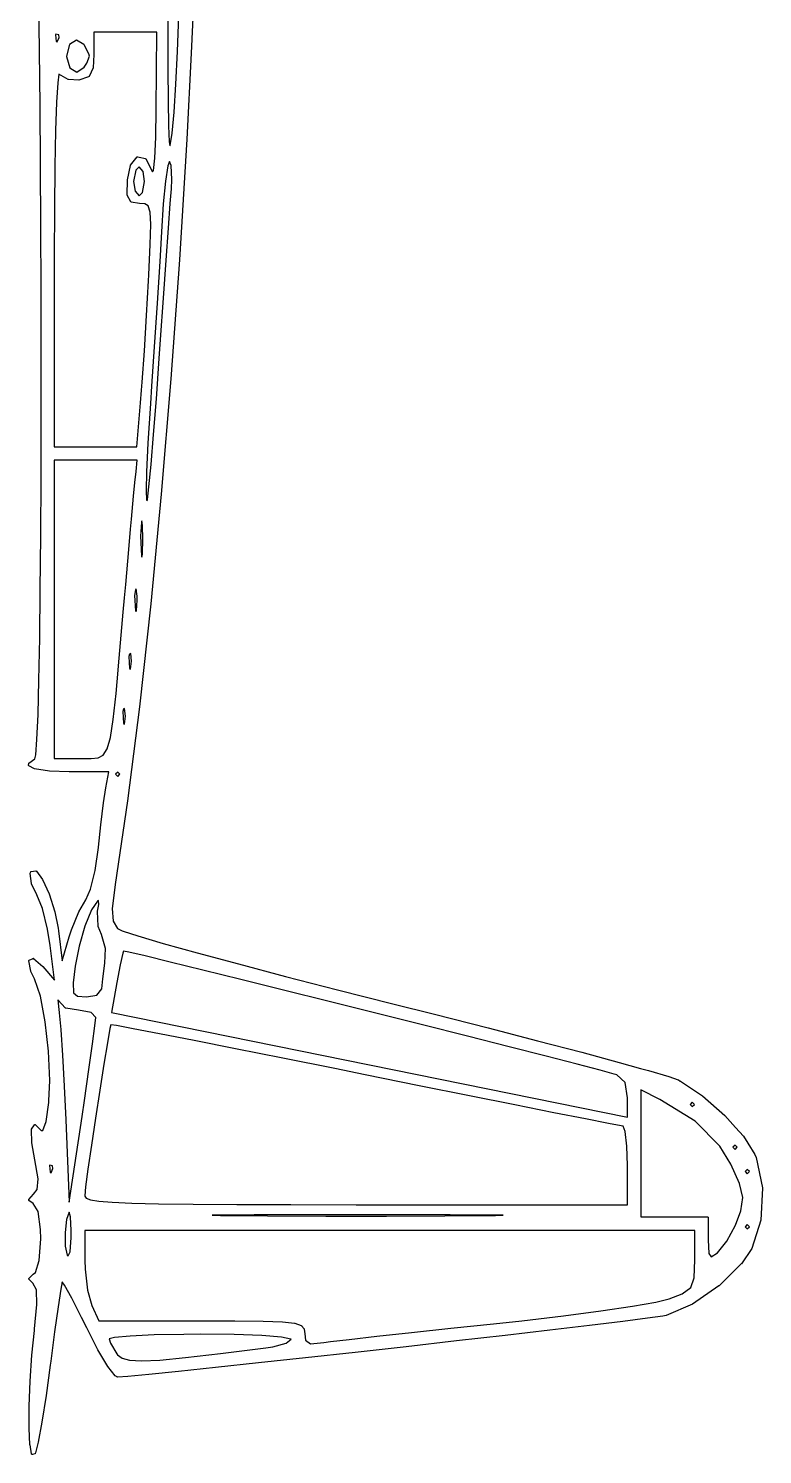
# Model space of a CAD drawing. Extents: x 0.3 to 75.7, y -92.2 to -1.9.
# Drawn here: x 0.29 to 6.39, y -88.06 to -76.21 of the extents above; entities that cross this region are included whole.
import ezdxf

# ---------------------------------------------------------------- set-up
doc = ezdxf.new("R2010")
doc.units = 0
doc.header["$MEASUREMENT"] = 0
doc.layers.add('BLACK', color=7, linetype='CONTINUOUS')

msp = doc.modelspace()

# ---------------------------------------------------------------- linework, layer by layer
at = {"layer": 'Black'}
for p, q in [((1.45244, -75.9056), (1.44952, -76.2395)), ((1.52831, -76.4001), (1.54732, -75.9137)), ((0.381473, -76.3952), (0.375216, -75.9814)), ((1.66126, -76.0022), (1.64168, -76.4132)), ((0.517639, -76.2577), (0.514836, -76.2611)), ((0.514836, -76.2611), (0.520437, -76.3167)), ((0.541445, -76.2632), (0.517639, -76.2577)), ((0.528604, -76.3209), (0.544454, -76.2853)), ((0.544454, -76.2853), (0.541445, -76.2632)), ((0.689711, -76.3061), (0.632114, -76.3427)), ((0.751672, -76.3429), (0.689711, -76.3061)), ((1.0957, -76.2402), (0.834, -76.2401)), ((0.834, -76.2401), (0.834, -76.4257)), ((1.35736, -76.2402), (1.0957, -76.2402)), ((1.35234, -76.8829), (1.35736, -76.2402)), ((1.44952, -76.2395), (1.44867, -76.5459)), ((0.386674, -76.8517), (0.381472, -76.3952)), ((0.381472, -76.3952), (0.381473, -76.3952)), ((0.520437, -76.3167), (0.528604, -76.3209)), ((0.632114, -76.3427), (0.605408, -76.439)), ((0.753379, -76.3455), (0.751672, -76.3429)), ((0.792181, -76.4202), (0.753379, -76.3455)), ((0.796796, -76.4381), (0.792181, -76.4202)), ((0.833993, -76.4259), (0.828041, -76.5353)), ((0.834, -76.4257), (0.833976, -76.4258)), ((0.833976, -76.4258), (0.833993, -76.4259)), ((1.51534, -76.6721), (1.52831, -76.4001)), ((1.64168, -76.4133), (1.60532, -77.1283)), ((1.64168, -76.4132), (1.64168, -76.4132)), ((1.64168, -76.4132), (1.64168, -76.4133)), ((0.605408, -76.439), (0.605453, -76.4429)), ((0.605453, -76.4429), (0.634225, -76.5371)), ((0.634225, -76.5371), (0.69247, -76.5708)), ((0.69247, -76.5708), (0.753969, -76.5303)), ((0.753969, -76.5303), (0.773895, -76.496)), ((0.773895, -76.496), (0.796796, -76.4381)), ((0.827555, -76.5372), (0.793355, -76.6084)), ((0.827586, -76.5371), (0.827555, -76.5372)), ((0.827646, -76.537), (0.827586, -76.5371)), ((0.82782, -76.5362), (0.827646, -76.537)), ((0.828023, -76.5355), (0.82782, -76.5362)), ((0.828041, -76.5353), (0.828015, -76.5354)), ((0.828015, -76.5354), (0.828023, -76.5355)), ((1.44867, -76.5459), (1.45005, -76.81)), ((0.532935, -76.6603), (0.52373, -76.8205)), ((0.54291, -76.5884), (0.532935, -76.6603)), ((0.543225, -76.5882), (0.54291, -76.5884)), ((0.619525, -76.6333), (0.543225, -76.5882)), ((0.619839, -76.6334), (0.619525, -76.6333)), ((0.620119, -76.6336), (0.619839, -76.6334)), ((0.620645, -76.6337), (0.620119, -76.6336)), ((0.621151, -76.6339), (0.620645, -76.6337)), ((0.621486, -76.6339), (0.621151, -76.6339)), ((0.621812, -76.634), (0.621486, -76.6339)), ((0.707489, -76.6383), (0.621812, -76.634)), ((0.707551, -76.6383), (0.707489, -76.6383)), ((0.707614, -76.6383), (0.707551, -76.6383)), ((0.708422, -76.6382), (0.707614, -76.6383)), ((0.709212, -76.6381), (0.708422, -76.6382)), ((0.709267, -76.6381), (0.709212, -76.6381)), ((0.709332, -76.6381), (0.709267, -76.6381)), ((0.790436, -76.6109), (0.709332, -76.6381)), ((0.79066, -76.6108), (0.790436, -76.6109)), ((0.790908, -76.6107), (0.79066, -76.6108)), ((0.791418, -76.6104), (0.790908, -76.6107)), ((0.791962, -76.6101), (0.791418, -76.6104)), ((0.792132, -76.6099), (0.791962, -76.6101)), ((0.792342, -76.6098), (0.792132, -76.6099)), ((0.792701, -76.6093), (0.792342, -76.6098)), ((0.793112, -76.6088), (0.792701, -76.6093)), ((0.793206, -76.6086), (0.793112, -76.6088)), ((0.793355, -76.6084), (0.793206, -76.6086)), ((1.49997, -76.9044), (1.51534, -76.6721)), ((0.390806, -77.3412), (0.386674, -76.8517)), ((0.52373, -76.8205), (0.515974, -77.0557)), ((1.34798, -77.1121), (1.35234, -76.8829)), ((1.45005, -76.81), (1.45382, -77.0168)), ((1.48368, -77.0798), (1.49997, -76.9044)), ((1.45382, -77.0168), (1.46011, -77.1515)), ((0.515974, -77.0557), (0.509987, -77.355)), ((1.33961, -77.2862), (1.34798, -77.1121)), ((1.46805, -77.1805), (1.48368, -77.0798)), ((1.60531, -77.1283), (1.54442, -78.1325)), ((1.60532, -77.1283), (1.60531, -77.1283)), ((1.60531, -77.1283), (1.60531, -77.1283)), ((1.46011, -77.1515), (1.46623, -77.1844)), ((1.46623, -77.1844), (1.46805, -77.1805)), ((0.393849, -77.8539), (0.390806, -77.3412)), ((0.509987, -77.355), (0.506083, -77.7074)), ((0.509987, -77.355), (0.509987, -77.355)), ((1.11314, -77.4661), (1.13843, -77.3477)), ((1.13843, -77.3477), (1.13854, -77.3474)), ((1.13854, -77.3474), (1.13858, -77.3471)), ((1.13858, -77.3471), (1.13887, -77.3466)), ((1.13887, -77.3466), (1.13909, -77.3461)), ((1.13909, -77.3461), (1.13928, -77.3459)), ((1.13928, -77.3459), (1.13941, -77.3456)), ((1.13941, -77.3456), (1.19446, -77.2764)), ((1.20966, -77.36), (1.18121, -77.3868)), ((1.19446, -77.2764), (1.19465, -77.2763)), ((1.19465, -77.2763), (1.19479, -77.2761)), ((1.19479, -77.2761), (1.1953, -77.2757)), ((1.1953, -77.2757), (1.19576, -77.2753)), ((1.19576, -77.2753), (1.19599, -77.2752)), ((1.19599, -77.2752), (1.1962, -77.2751)), ((1.1962, -77.2751), (1.1968, -77.2749)), ((1.1968, -77.2749), (1.19738, -77.2747)), ((1.19738, -77.2747), (1.19763, -77.2746)), ((1.19763, -77.2746), (1.19787, -77.2746)), ((1.19787, -77.2746), (1.19848, -77.2746)), ((1.19848, -77.2746), (1.19911, -77.2746)), ((1.19911, -77.2746), (1.19935, -77.2747)), ((1.19935, -77.2747), (1.1996, -77.2747)), ((1.1996, -77.2747), (1.21123, -77.2777)), ((1.24346, -77.3985), (1.20966, -77.36)), ((1.21123, -77.2777), (1.26376, -77.291)), ((1.26376, -77.291), (1.26412, -77.2912)), ((1.26412, -77.2912), (1.2645, -77.2912)), ((1.2645, -77.2912), (1.2649, -77.2915)), ((1.2649, -77.2915), (1.26534, -77.2917)), ((1.26534, -77.2917), (1.26563, -77.292)), ((1.26563, -77.292), (1.26595, -77.2922)), ((1.26595, -77.2922), (1.26625, -77.2926)), ((1.26625, -77.2926), (1.26659, -77.2929)), ((1.26659, -77.2929), (1.26676, -77.2933)), ((1.26676, -77.2933), (1.26699, -77.2936)), ((1.26699, -77.2936), (1.32135, -77.4012)), ((1.32845, -77.3898), (1.33961, -77.2862)), ((1.44914, -77.3493), (1.42984, -77.4767)), ((1.46181, -77.3155), (1.44914, -77.3493)), ((1.47566, -77.3485), (1.46181, -77.3155)), ((1.48117, -77.4628), (1.47566, -77.3485)), ((1.11018, -77.5924), (1.11303, -77.467)), ((1.11303, -77.467), (1.11313, -77.4665)), ((1.11313, -77.4665), (1.11314, -77.4661)), ((1.18121, -77.3868), (1.16427, -77.4799)), ((1.16427, -77.4799), (1.17654, -77.5611)), ((1.23879, -77.5728), (1.25573, -77.4797)), ((1.25573, -77.4797), (1.24346, -77.3985)), ((1.32135, -77.4012), (1.32845, -77.3898)), ((1.42984, -77.4767), (1.41099, -77.6667)), ((1.47763, -77.543), (1.48117, -77.4628)), ((1.11024, -77.5929), (1.11018, -77.5924)), ((1.11023, -77.5933), (1.11024, -77.5929)), ((1.11037, -77.5937), (1.11023, -77.5933)), ((1.11044, -77.5942), (1.11037, -77.5937)), ((1.11065, -77.5945), (1.11044, -77.5942)), ((1.11078, -77.5949), (1.11065, -77.5945)), ((1.1401, -77.6489), (1.11078, -77.5949)), ((1.17654, -77.5611), (1.21034, -77.5996)), ((1.21034, -77.5996), (1.23879, -77.5728)), ((1.46903, -77.6636), (1.47763, -77.543)), ((0.506083, -77.7074), (0.504577, -78.1021)), ((1.14044, -77.6493), (1.1401, -77.6489)), ((1.14072, -77.6498), (1.14044, -77.6493)), ((1.14098, -77.65), (1.14072, -77.6498)), ((1.14118, -77.6503), (1.14098, -77.65)), ((1.14165, -77.6506), (1.14118, -77.6503)), ((1.14207, -77.6509), (1.14165, -77.6506)), ((1.14238, -77.651), (1.14207, -77.6509)), ((1.14267, -77.6512), (1.14238, -77.651)), ((1.1432, -77.6513), (1.14267, -77.6512)), ((1.14371, -77.6515), (1.1432, -77.6513)), ((1.21357, -77.6625), (1.14371, -77.6515)), ((1.21381, -77.6625), (1.21357, -77.6625)), ((1.21403, -77.6626), (1.21381, -77.6625)), ((1.25858, -77.6655), (1.21403, -77.6626)), ((1.28625, -77.6837), (1.25858, -77.6655)), ((1.30216, -77.7347), (1.28625, -77.6837)), ((1.3071, -77.8368), (1.30216, -77.7347)), ((1.41099, -77.6667), (1.39501, -77.8992)), ((1.45452, -77.8674), (1.46903, -77.6636)), ((1.46903, -77.6636), (1.46903, -77.6636)), ((0.395788, -78.3801), (0.393849, -77.8539)), ((1.30241, -78.0057), (1.3071, -77.8368)), ((1.39501, -77.8992), (1.38073, -78.1455)), ((1.39501, -77.8992), (1.39501, -77.8992)), ((1.43541, -78.1359), (1.45452, -77.8674)), ((1.29003, -78.2572), (1.30241, -78.0057)), ((0.504577, -78.1021), (0.503802, -79.6846)), ((1.38073, -78.1455), (1.35936, -78.493)), ((1.38073, -78.1455), (1.38073, -78.1455)), ((1.38073, -78.1455), (1.38073, -78.1455)), ((1.413, -78.4508), (1.43541, -78.1359)), ((1.54442, -78.1326), (1.47339, -79.1207)), ((1.54442, -78.1325), (1.54441, -78.1325)), ((1.54441, -78.1325), (1.54442, -78.1326)), ((1.27136, -78.5945), (1.28753, -78.305)), ((1.28753, -78.305), (1.29003, -78.2572)), ((0.396605, -78.9101), (0.395788, -78.3801)), ((1.35936, -78.4931), (1.33612, -78.8544)), ((1.35936, -78.493), (1.35936, -78.493)), ((1.35936, -78.493), (1.35936, -78.4931)), ((1.3886, -78.794), (1.413, -78.4508)), ((1.413, -78.4508), (1.413, -78.4508)), ((1.25328, -78.8876), (1.27136, -78.5945)), ((1.27136, -78.5945), (1.27136, -78.5945)), ((1.37732, -78.9526), (1.3886, -78.794)), ((1.3886, -78.794), (1.3886, -78.794)), ((0.396284, -79.4342), (0.396605, -78.9101)), ((1.23562, -79.148), (1.25328, -78.8876)), ((1.33612, -78.8544), (1.31401, -79.1819)), ((1.33612, -78.8544), (1.33612, -78.8544)), ((1.33612, -78.8544), (1.33612, -78.8544)), ((1.35289, -79.2861), (1.37732, -78.9526)), ((1.37732, -78.9526), (1.37732, -78.9526)), ((1.2305, -79.2145), (1.23562, -79.148)), ((1.47338, -79.1208), (1.39351, -80.0785)), ((1.47339, -79.1207), (1.47338, -79.1207)), ((1.47338, -79.1207), (1.47338, -79.1208)), ((1.22231, -79.3209), (1.2305, -79.2145)), ((1.314, -79.1819), (1.3041, -79.3261)), ((1.31401, -79.1819), (1.314, -79.1819)), ((1.314, -79.1819), (1.314, -79.1819)), ((1.19139, -79.6846), (1.22231, -79.3209)), ((1.3041, -79.3261), (1.28308, -79.6555)), ((1.3041, -79.3261), (1.3041, -79.3261)), ((1.32962, -79.5843), (1.35289, -79.2861)), ((0.394809, -79.9427), (0.396284, -79.4342)), ((1.30878, -79.8328), (1.32962, -79.5843)), ((1.32962, -79.5843), (1.32962, -79.5843)), ((0.503802, -79.6846), (1.19139, -79.6846)), ((1.28308, -79.6555), (1.2709, -79.8941)), ((0.5038, -79.7962), (0.5038, -82.2754)), ((1.19478, -79.7962), (0.5038, -79.7962)), ((1.18473, -79.8917), (1.19478, -79.7962)), ((1.29163, -80.0169), (1.30878, -79.8328)), ((1.30878, -79.8328), (1.30878, -79.8328)), ((0.392162, -80.4257), (0.394809, -79.9427)), ((1.16432, -80.0945), (1.17532, -79.9812)), ((1.17532, -79.9812), (1.18473, -79.8917)), ((1.17532, -79.9812), (1.17532, -79.9812)), ((1.17532, -79.9812), (1.17532, -79.9812)), ((1.2709, -79.8941), (1.26732, -80.0495)), ((1.1465, -80.2878), (1.16432, -80.0945)), ((1.16432, -80.0945), (1.16432, -80.0945)), ((1.16432, -80.0945), (1.16432, -80.0945)), ((1.26732, -80.0495), (1.27198, -80.1277)), ((1.27939, -80.1223), (1.29163, -80.0169)), ((1.3935, -80.0786), (1.30609, -80.9918)), ((1.39351, -80.0785), (1.3935, -80.0786)), ((1.3935, -80.0786), (1.3935, -80.0786)), ((1.27198, -80.1277), (1.27709, -80.1327)), ((1.27709, -80.1327), (1.27939, -80.1223)), ((1.13912, -80.3698), (1.1465, -80.2878)), ((1.1465, -80.2878), (1.1465, -80.2878)), ((1.1465, -80.2878), (1.1465, -80.2878)), ((1.22935, -80.3129), (1.22092, -80.4273)), ((1.23328, -80.3017), (1.22935, -80.3129)), ((1.23815, -80.3385), (1.23328, -80.3017)), ((1.24058, -80.4516), (1.23815, -80.3385)), ((0.388326, -80.8736), (0.392162, -80.4257)), ((1.12377, -80.5401), (1.13912, -80.3698)), ((1.13912, -80.3698), (1.13912, -80.3698)), ((1.22092, -80.4273), (1.22938, -80.5904)), ((1.23744, -80.5765), (1.24058, -80.4516)), ((1.09805, -80.8303), (1.12377, -80.5401)), ((1.12377, -80.5401), (1.12378, -80.5401)), ((1.12378, -80.5401), (1.12377, -80.5401)), ((1.23294, -80.6023), (1.23744, -80.5765)), ((1.22938, -80.5904), (1.23294, -80.6023)), ((0.383286, -81.2767), (0.388326, -80.8736)), ((0.388326, -80.8736), (0.388326, -80.8736)), ((1.08832, -80.9415), (1.09805, -80.8303)), ((1.09805, -80.8303), (1.09805, -80.8303)), ((1.09805, -80.8303), (1.09805, -80.8303)), ((1.17968, -80.873), (1.17211, -80.9199)), ((1.17211, -80.9199), (1.17993, -81.0476)), ((1.18597, -80.8662), (1.17968, -80.873)), ((1.19273, -80.9255), (1.18597, -80.8662)), ((1.19321, -80.9595), (1.19273, -80.9255)), ((1.07787, -81.0608), (1.08832, -80.9415)), ((1.17993, -81.0476), (1.18219, -81.0544)), ((1.18219, -81.0544), (1.18805, -81.0496)), ((1.18805, -81.0496), (1.19321, -80.9595)), ((1.30608, -80.9919), (1.21243, -81.8462)), ((1.30609, -80.9918), (1.30608, -80.9918)), ((1.30608, -80.9918), (1.30608, -80.9919)), ((1.04482, -81.4431), (1.07787, -81.0608)), ((1.07787, -81.0608), (1.07787, -81.0608)), ((1.07787, -81.0608), (1.07787, -81.0608)), ((0.377026, -81.6251), (0.383286, -81.2767)), ((0.383286, -81.2767), (0.383286, -81.2767)), ((1.12963, -81.408), (1.12389, -81.4276)), ((1.13976, -81.4045), (1.12963, -81.408)), ((1.14615, -81.4676), (1.13976, -81.4045)), ((1.02722, -81.6385), (1.04482, -81.4431)), ((1.04482, -81.4431), (1.04482, -81.4431)), ((1.12389, -81.4276), (1.13036, -81.5279)), ((1.13036, -81.5279), (1.13901, -81.5321)), ((1.13901, -81.5321), (1.14615, -81.4676)), ((0.369528, -81.9092), (0.377026, -81.6251)), ((1.01842, -81.7362), (1.02722, -81.6385)), ((0.995209, -81.9516), (1.01842, -81.7362)), ((1.07883, -81.8652), (1.07309, -81.8849)), ((1.07309, -81.8849), (1.07956, -81.9851)), ((1.08896, -81.8617), (1.07883, -81.8652)), ((1.09535, -81.9248), (1.08896, -81.8617)), ((1.21242, -81.8463), (1.11383, -82.6276)), ((1.21243, -81.8462), (1.21242, -81.8463)), ((1.21242, -81.8463), (1.21242, -81.8463)), ((0.360776, -82.1193), (0.369528, -81.9092)), ((0.971752, -82.1011), (0.995209, -81.9516)), ((1.07956, -81.9851), (1.08821, -81.9893)), ((1.08821, -81.9893), (1.09535, -81.9248)), ((0.350794, -82.2452), (0.360776, -82.1193)), ((0.944761, -82.1962), (0.966374, -82.1201)), ((0.966374, -82.1201), (0.966375, -82.1201)), ((0.966375, -82.1201), (0.971752, -82.1011)), ((0.911371, -82.2485), (0.944761, -82.1962)), ((0.2906, -82.3312), (0.290654, -82.3309)), ((0.290701, -82.3318), (0.2906, -82.3312)), ((0.290637, -82.3306), (0.292112, -82.3185)), ((0.290654, -82.3309), (0.290637, -82.3306)), ((0.29073, -82.3323), (0.290701, -82.3318)), ((0.290857, -82.3326), (0.29073, -82.3323)), ((0.290916, -82.3329), (0.290857, -82.3326)), ((0.291194, -82.3334), (0.290916, -82.3329)), ((0.29141, -82.3339), (0.291194, -82.3334)), ((0.291633, -82.3342), (0.29141, -82.3339)), ((0.291796, -82.3344), (0.291633, -82.3342)), ((0.292218, -82.3348), (0.291796, -82.3344)), ((0.292112, -82.3185), (0.292177, -82.3182)), ((0.292177, -82.3182), (0.292184, -82.318)), ((0.292184, -82.318), (0.292428, -82.3174)), ((0.292596, -82.3352), (0.292218, -82.3348)), ((0.292428, -82.3174), (0.292619, -82.3168)), ((0.292886, -82.3353), (0.292596, -82.3352)), ((0.292619, -82.3168), (0.292749, -82.3166)), ((0.292749, -82.3166), (0.292832, -82.3164)), ((0.292832, -82.3164), (0.293272, -82.3159)), ((0.293135, -82.3355), (0.292886, -82.3353)), ((0.339845, -82.362), (0.293135, -82.3355)), ((0.293272, -82.3159), (0.293662, -82.3154)), ((0.293662, -82.3154), (0.293845, -82.3153)), ((0.293845, -82.3153), (0.293992, -82.3151)), ((0.293992, -82.3151), (0.34201, -82.2775)), ((0.34201, -82.2775), (0.350794, -82.2452)), ((0.5038, -82.2754), (0.725098, -82.2754)), ((0.725098, -82.2754), (0.725106, -82.2754)), ((0.725106, -82.2754), (0.725114, -82.2754)), ((0.725114, -82.2754), (0.733412, -82.2754)), ((0.733412, -82.2754), (0.733444, -82.2754)), ((0.733444, -82.2754), (0.733473, -82.2754)), ((0.733473, -82.2754), (0.810162, -82.2766)), ((0.810162, -82.2766), (0.868242, -82.2713)), ((0.868242, -82.2713), (0.911371, -82.2485)), ((0.339897, -82.362), (0.339845, -82.362)), ((0.339938, -82.3621), (0.339897, -82.362)), ((0.3407, -82.3623), (0.339938, -82.3621)), ((0.341482, -82.3626), (0.3407, -82.3623)), ((0.341536, -82.3626), (0.341482, -82.3626)), ((0.341586, -82.3626), (0.341536, -82.3626)), ((0.46557, -82.3808), (0.341586, -82.3626)), ((0.465841, -82.3808), (0.46557, -82.3808)), ((0.466105, -82.3808), (0.465841, -82.3808)), ((0.629647, -82.387), (0.466105, -82.3808)), ((0.62974, -82.387), (0.629647, -82.387)), ((0.629836, -82.387), (0.62974, -82.387)), ((0.958001, -82.387), (0.629836, -82.387)), ((0.931866, -82.5207), (0.958001, -82.387)), ((1.0322, -82.3891), (1.01387, -82.4074)), ((1.01387, -82.4074), (1.0322, -82.4257)), ((1.05053, -82.4074), (1.0322, -82.3891)), ((1.0322, -82.4257), (1.05053, -82.4074)), ((0.913077, -82.6431), (0.931831, -82.5209)), ((0.931831, -82.5209), (0.931864, -82.5208)), ((0.931864, -82.5208), (0.931866, -82.5207)), ((0.890756, -82.8258), (0.913056, -82.6433)), ((0.913056, -82.6433), (0.913079, -82.6432)), ((0.913079, -82.6432), (0.913077, -82.6431)), ((1.11381, -82.6277), (1.01157, -83.3216)), ((1.11383, -82.6276), (1.11381, -82.6276)), ((1.11381, -82.6276), (1.11381, -82.6277)), ((0.871375, -83.0128), (0.890746, -82.8259)), ((0.890746, -82.8259), (0.890759, -82.8259)), ((0.890759, -82.8259), (0.890756, -82.8258)), ((0.844369, -83.2065), (0.871004, -83.0164)), ((0.871004, -83.0164), (0.871375, -83.0128)), ((0.871375, -83.0128), (0.871375, -83.0128)), ((0.303996, -83.2305), (0.304091, -83.2301)), ((0.304048, -83.231), (0.303996, -83.2305)), ((0.304024, -83.2315), (0.304048, -83.231)), ((0.314416, -83.3148), (0.304024, -83.2315)), ((0.304091, -83.2301), (0.304112, -83.2297)), ((0.304112, -83.2297), (0.304292, -83.2293)), ((0.304292, -83.2293), (0.304401, -83.2288)), ((0.304401, -83.2288), (0.309513, -83.2171)), ((0.309513, -83.2171), (0.310069, -83.2163)), ((0.310069, -83.2163), (0.310471, -83.2157)), ((0.310471, -83.2157), (0.311868, -83.2146)), ((0.311868, -83.2146), (0.311867, -83.2146)), ((0.311867, -83.2146), (0.311869, -83.2146)), ((0.311869, -83.2146), (0.31304, -83.2143)), ((0.31304, -83.2143), (0.313533, -83.2141)), ((0.313533, -83.2141), (0.351117, -83.2098)), ((0.351117, -83.2098), (0.351885, -83.2099)), ((0.351885, -83.2099), (0.352825, -83.2099)), ((0.352825, -83.2099), (0.35284, -83.21)), ((0.35284, -83.21), (0.35285, -83.21)), ((0.35285, -83.21), (0.353607, -83.2103)), ((0.353607, -83.2103), (0.35442, -83.2106)), ((0.35442, -83.2106), (0.354428, -83.2106)), ((0.354428, -83.2106), (0.354443, -83.2106)), ((0.354443, -83.2106), (0.355204, -83.2114)), ((0.355204, -83.2114), (0.355686, -83.2118)), ((0.355686, -83.2118), (0.355698, -83.2118)), ((0.355698, -83.2118), (0.355702, -83.2118)), ((0.355702, -83.2118), (0.355704, -83.2118)), ((0.355704, -83.2118), (0.406727, -83.2801)), ((0.406727, -83.2801), (0.40697, -83.2806)), ((0.40697, -83.2806), (0.407273, -83.281)), ((0.407273, -83.281), (0.461645, -83.4004)), ((0.806847, -83.3629), (0.844369, -83.2065)), ((0.314656, -83.3155), (0.314416, -83.3148)), ((0.314875, -83.3163), (0.314656, -83.3155)), ((0.35994, -83.4096), (0.314875, -83.3163)), ((0.406967, -83.5236), (0.35994, -83.4096)), ((0.461645, -83.4004), (0.461719, -83.4007)), ((0.461719, -83.4007), (0.461858, -83.4009)), ((0.461858, -83.4009), (0.509434, -83.5501)), ((0.766747, -83.4516), (0.806847, -83.3629)), ((1.00741, -83.3481), (0.987189, -83.5228)), ((1.01157, -83.3217), (1.00741, -83.3481)), ((1.01157, -83.3216), (1.01157, -83.3217)), ((1.01157, -83.3217), (1.01157, -83.3217)), ((0.449574, -83.695), (0.406967, -83.5236)), ((0.70889, -83.5494), (0.766747, -83.4516)), ((0.814482, -83.5347), (0.759618, -83.6694)), ((0.863668, -83.4602), (0.814482, -83.5347)), ((0.87222, -83.4562), (0.863668, -83.4602)), ((0.865297, -83.5453), (0.876315, -83.4895)), ((0.876315, -83.4895), (0.87222, -83.4562)), ((0.987189, -83.5228), (0.994706, -83.6278)), ((0.509434, -83.5501), (0.509473, -83.5504)), ((0.509473, -83.5504), (0.509579, -83.5506)), ((0.509579, -83.5506), (0.535683, -83.6847)), ((0.648211, -83.6987), (0.70856, -83.5501)), ((0.70856, -83.5501), (0.708759, -83.5497)), ((0.708759, -83.5497), (0.70889, -83.5494)), ((0.865205, -83.5464), (0.865286, -83.5459)), ((0.869226, -83.6695), (0.865205, -83.5464)), ((0.865286, -83.5459), (0.865297, -83.5453)), ((0.994706, -83.6278), (1.03032, -83.6899)), ((0.471141, -83.8305), (0.449574, -83.695)), ((0.535683, -83.6847), (0.540232, -83.7081)), ((0.540232, -83.7081), (0.540235, -83.7083)), ((0.540235, -83.7083), (0.540287, -83.7085)), ((0.540287, -83.7085), (0.570617, -83.9575)), ((0.570617, -83.9575), (0.629456, -83.7573)), ((0.629456, -83.7573), (0.629482, -83.7573)), ((0.629482, -83.7573), (0.62949, -83.7572)), ((0.62949, -83.7572), (0.648081, -83.699)), ((0.648081, -83.699), (0.648171, -83.6989)), ((0.648171, -83.6989), (0.648211, -83.6987)), ((0.759618, -83.6694), (0.710448, -83.8344)), ((0.869393, -83.6703), (0.869226, -83.6695)), ((0.869574, -83.6712), (0.869393, -83.6703)), ((0.89616, -83.7384), (0.869574, -83.6712)), ((0.929036, -83.8553), (0.89616, -83.7384)), ((1.03032, -83.6899), (1.06834, -83.7073)), ((1.06834, -83.7073), (1.07856, -83.7107)), ((1.07856, -83.7107), (1.19929, -83.7502)), ((1.19929, -83.7502), (1.41095, -83.8123)), ((0.505432, -84.1186), (0.471141, -83.8305)), ((0.710448, -83.8344), (0.677802, -84.0004)), ((0.926154, -83.9754), (0.929036, -83.8553)), ((1.07483, -83.8927), (1.0534, -83.9896)), ((1.08038, -83.8757), (1.07483, -83.8927)), ((1.12502, -83.8848), (1.08038, -83.8757)), ((1.25999, -83.9167), (1.12502, -83.8848)), ((1.41095, -83.8123), (1.69295, -83.8909)), ((1.69295, -83.8909), (1.69295, -83.8909)), ((1.69295, -83.8909), (2.03504, -83.9832)), ((0.292032, -83.9571), (0.292078, -83.9569)), ((0.292105, -83.9578), (0.292032, -83.9571)), ((0.292072, -83.9567), (0.292285, -83.9561)), ((0.292078, -83.9569), (0.292072, -83.9567)), ((0.292126, -83.9584), (0.292105, -83.9578)), ((0.309965, -84.0439), (0.292126, -83.9584)), ((0.292285, -83.9561), (0.292451, -83.9554)), ((0.292451, -83.9554), (0.292555, -83.9552)), ((0.292555, -83.9552), (0.292614, -83.9551)), ((0.292614, -83.9551), (0.293043, -83.9545)), ((0.293043, -83.9545), (0.293421, -83.9539)), ((0.293421, -83.9539), (0.293571, -83.9538)), ((0.293571, -83.9538), (0.293688, -83.9537)), ((0.293688, -83.9537), (0.294277, -83.9533)), ((0.294277, -83.9533), (0.294825, -83.9529)), ((0.294825, -83.9529), (0.327886, -83.9368)), ((0.327886, -83.9368), (0.328193, -83.9367)), ((0.328193, -83.9367), (0.328475, -83.9365)), ((0.328475, -83.9365), (0.329025, -83.9364)), ((0.329025, -83.9364), (0.329555, -83.9363)), ((0.329555, -83.9363), (0.329873, -83.9363)), ((0.329873, -83.9363), (0.330191, -83.9363)), ((0.330191, -83.9363), (0.330736, -83.9364)), ((0.330736, -83.9364), (0.331287, -83.9364)), ((0.331287, -83.9364), (0.331581, -83.9365)), ((0.331581, -83.9365), (0.331894, -83.9366)), ((0.331894, -83.9366), (0.332366, -83.9369)), ((0.332366, -83.9369), (0.332874, -83.9371)), ((0.332874, -83.9371), (0.333105, -83.9373)), ((0.333105, -83.9373), (0.333379, -83.9375)), ((0.333379, -83.9375), (0.408976, -84.0038)), ((0.408976, -84.0038), (0.409215, -84.0041)), ((0.409215, -84.0041), (0.409506, -84.0044)), ((0.409506, -84.0044), (0.505432, -84.1186)), ((0.677802, -84.0004), (0.661149, -84.1399)), ((0.907, -84.1062), (0.926154, -83.9754)), ((1.0534, -83.9896), (1.02529, -84.1363)), ((1.46856, -83.9673), (1.25999, -83.9167)), ((1.25999, -83.9167), (1.25999, -83.9167)), ((1.73812, -84.0336), (1.46856, -83.9673)), ((1.46856, -83.9673), (1.46856, -83.9673)), ((2.03504, -83.9832), (2.03505, -83.9832)), ((2.03505, -83.9832), (2.42687, -84.0863)), ((0.310183, -84.0444), (0.309965, -84.0439)), ((0.310337, -84.045), (0.310183, -84.0444)), ((0.339407, -84.1067), (0.310337, -84.045)), ((0.389419, -84.2513), (0.339407, -84.1067)), ((0.900341, -84.1898), (0.906963, -84.1065)), ((0.906963, -84.1065), (0.907005, -84.1063)), ((0.907005, -84.1063), (0.907, -84.1062)), ((1.02529, -84.1363), (0.979987, -84.3863)), ((2.05622, -84.1124), (1.73812, -84.0336)), ((1.73812, -84.0336), (1.73812, -84.0336)), ((2.41036, -84.2005), (2.05622, -84.1124)), ((2.05622, -84.1124), (2.05622, -84.1124)), ((2.42687, -84.0863), (2.42687, -84.0863)), ((2.42687, -84.0863), (2.85818, -84.1974)), ((0.430123, -84.4632), (0.389419, -84.2513)), ((0.661149, -84.1399), (0.664051, -84.2221)), ((0.664051, -84.2221), (0.696508, -84.2517)), ((0.696508, -84.2517), (0.771377, -84.2566)), ((0.771377, -84.2566), (0.857992, -84.2413)), ((0.857992, -84.2413), (0.900341, -84.1898)), ((2.78806, -84.2949), (2.41036, -84.2005)), ((2.85818, -84.1974), (2.85818, -84.1974)), ((2.85818, -84.1974), (3.3188, -84.3137)), ((0.597105, -84.3502), (0.533342, -84.2801)), ((0.533342, -84.2801), (0.543185, -84.3626)), ((0.543185, -84.3626), (0.546306, -84.388)), ((0.597753, -84.3507), (0.597105, -84.3502)), ((0.598387, -84.3512), (0.597753, -84.3507)), ((0.598436, -84.3512), (0.598387, -84.3512)), ((0.598479, -84.3512), (0.598436, -84.3512)), ((0.599267, -84.3515), (0.598479, -84.3512)), ((0.60003, -84.3517), (0.599267, -84.3515)), ((0.704709, -84.3681), (0.60003, -84.3517)), ((0.811429, -84.3869), (0.704709, -84.3681)), ((3.17682, -84.3924), (2.78806, -84.2949)), ((3.3188, -84.3137), (3.3188, -84.3137)), ((3.3188, -84.3137), (3.66405, -84.4006)), ((0.457498, -84.7084), (0.430123, -84.4632)), ((0.546306, -84.388), (0.546301, -84.3881)), ((0.546301, -84.3881), (0.546325, -84.3882)), ((0.546325, -84.3882), (0.55845, -84.5293)), ((0.849595, -84.4284), (0.811429, -84.3869)), ((0.842711, -84.4965), (0.849595, -84.4284)), ((0.974931, -84.4891), (0.9671, -84.5203)), ((1.02079, -84.4959), (0.974931, -84.4891)), ((0.979987, -84.3863), (3.12509, -84.8217)), ((3.56417, -84.4898), (3.17682, -84.3924)), ((3.93761, -84.584), (3.56417, -84.4898)), ((3.66405, -84.4006), (3.66406, -84.4006)), ((3.66406, -84.4006), (3.66407, -84.4006)), ((3.66407, -84.4006), (4.10985, -84.5142)), ((0.55845, -84.5293), (0.558445, -84.5294)), ((0.558445, -84.5294), (0.558457, -84.5294)), ((0.558457, -84.5294), (0.572369, -84.7407)), ((0.82286, -84.6479), (0.842711, -84.4965)), ((0.9671, -84.5203), (0.945797, -84.6376)), ((1.16035, -84.5215), (1.02079, -84.4959)), ((1.37891, -84.5635), (1.16035, -84.5215)), ((1.66612, -84.6196), (1.37891, -84.5635)), ((1.37891, -84.5635), (1.37891, -84.5635)), ((4.28466, -84.672), (3.93761, -84.584)), ((3.93761, -84.584), (3.93761, -84.584)), ((4.10985, -84.5142), (4.10986, -84.5142)), ((4.10986, -84.5142), (4.10986, -84.5142)), ((4.10986, -84.5142), (4.52144, -84.6208)), ((0.467528, -84.9526), (0.457498, -84.7084)), ((0.792903, -84.8615), (0.82286, -84.6479)), ((0.945797, -84.6376), (0.916285, -84.8156)), ((2.01164, -84.688), (1.66612, -84.6196)), ((2.01165, -84.688), (2.01164, -84.688)), ((2.40515, -84.7665), (2.01165, -84.688)), ((4.59281, -84.7505), (4.28466, -84.672)), ((4.28466, -84.672), (4.28466, -84.672)), ((4.52144, -84.6208), (4.52145, -84.6208)), ((4.52145, -84.6208), (4.52147, -84.6208)), ((4.52147, -84.6208), (4.88811, -84.7174)), ((4.88811, -84.7174), (4.88812, -84.7174)), ((4.88812, -84.7174), (4.88814, -84.7174)), ((4.88814, -84.7174), (5.1991, -84.8012)), ((0.572369, -84.7407), (0.572366, -84.7407)), ((0.572366, -84.7407), (0.572372, -84.7407)), ((0.572372, -84.7407), (0.586586, -84.998)), ((0.916284, -84.8156), (0.882, -85.0317)), ((0.916285, -84.8156), (0.916284, -84.8156)), ((2.40516, -84.7665), (2.40515, -84.7665)), ((2.83637, -84.8531), (2.40516, -84.7665)), ((3.12509, -84.8217), (5.269, -85.2568)), ((4.84961, -84.8165), (4.59281, -84.7505)), ((4.59281, -84.7505), (4.59281, -84.7505)), ((5.04256, -84.8667), (4.84961, -84.8165)), ((4.84961, -84.8165), (4.84961, -84.8165)), ((5.1991, -84.8012), (5.19911, -84.8012)), ((5.19911, -84.8012), (5.19914, -84.8012)), ((5.19914, -84.8012), (5.37694, -84.8508)), ((0.459938, -85.1204), (0.467528, -84.9526)), ((0.755524, -85.1178), (0.792903, -84.8615)), ((3.08891, -84.9041), (2.83637, -84.8531)), ((3.53792, -84.9949), (3.08891, -84.9041)), ((5.15912, -84.8982), (5.04256, -84.8667)), ((5.18066, -84.9045), (5.15912, -84.8982)), ((5.24938, -84.9687), (5.18066, -84.9045)), ((5.37694, -84.8508), (5.44367, -84.8694)), ((5.44367, -84.8694), (5.44371, -84.8694)), ((5.44371, -84.8694), (5.44375, -84.8694)), ((5.44375, -84.8694), (5.61112, -84.919)), ((5.61112, -84.919), (5.61124, -84.919)), ((5.61124, -84.919), (5.61137, -84.919)), ((5.61137, -84.919), (5.69082, -84.9472)), ((5.69082, -84.9472), (5.69115, -84.9474)), ((5.69115, -84.9474), (5.6915, -84.9475)), ((5.6915, -84.9475), (5.70763, -84.9561)), ((5.70763, -84.9561), (5.70784, -84.9562)), ((5.70784, -84.9562), (5.70807, -84.9563)), ((5.70807, -84.9563), (5.81019, -85.0249)), ((0.586586, -84.998), (0.586584, -84.998)), ((0.586584, -84.998), (0.586589, -84.9981)), ((0.586589, -84.9981), (0.599621, -85.2774)), ((0.882, -85.0317), (0.846329, -85.264)), ((0.882, -85.0317), (0.882, -85.0317)), ((3.95602, -85.079), (3.53792, -84.9949)), ((3.53792, -84.9949), (3.53792, -84.9949)), ((3.95603, -85.079), (3.95602, -85.079)), ((4.33274, -85.1546), (3.95603, -85.079)), ((5.269, -85.0963), (5.24938, -84.9687)), ((5.53826, -85.1089), (5.3806, -85.0291)), ((5.3806, -85.0291), (5.3806, -86.0854)), ((5.81019, -85.0249), (5.89253, -85.0801)), ((5.89253, -85.0801), (5.89276, -85.0803)), ((5.89276, -85.0803), (5.89304, -85.0805)), ((5.89304, -85.0805), (6.07729, -85.2423)), ((0.43604, -85.2933), (0.45924, -85.1358)), ((0.45924, -85.1358), (0.459938, -85.1204)), ((0.735552, -85.2515), (0.755524, -85.1178)), ((4.33275, -85.1546), (4.33274, -85.1546)), ((4.33274, -85.1546), (4.33274, -85.1546)), ((4.65758, -85.2195), (4.33275, -85.1546)), ((5.269, -85.2568), (5.269, -85.0963)), ((5.83028, -85.2898), (5.53826, -85.1089)), ((5.8074, -85.1323), (5.78907, -85.1506)), ((5.78907, -85.1506), (5.8074, -85.1689)), ((5.82573, -85.1506), (5.8074, -85.1323)), ((5.8074, -85.1689), (5.82573, -85.1506)), ((0.315183, -85.3555), (0.339505, -85.3189)), ((0.339505, -85.3189), (0.339566, -85.3188)), ((0.339566, -85.3188), (0.339605, -85.3187)), ((0.339605, -85.3187), (0.34016, -85.3182)), ((0.34016, -85.3182), (0.340702, -85.3176)), ((0.340702, -85.3176), (0.340783, -85.3176)), ((0.340783, -85.3176), (0.340845, -85.3175)), ((0.340845, -85.3175), (0.341554, -85.3172)), ((0.341554, -85.3172), (0.342257, -85.3169)), ((0.342257, -85.3169), (0.342344, -85.3169)), ((0.342344, -85.3169), (0.342426, -85.3168)), ((0.342426, -85.3168), (0.343212, -85.3168)), ((0.343212, -85.3168), (0.343983, -85.3167)), ((0.343983, -85.3167), (0.344069, -85.3167)), ((0.344069, -85.3167), (0.344158, -85.3167)), ((0.344158, -85.3167), (0.344911, -85.3169)), ((0.344911, -85.3169), (0.345671, -85.3171)), ((0.345671, -85.3171), (0.345745, -85.3171)), ((0.345745, -85.3171), (0.34583, -85.3171)), ((0.34583, -85.3171), (0.346455, -85.3176)), ((0.346455, -85.3176), (0.347117, -85.318)), ((0.347117, -85.318), (0.347171, -85.3181)), ((0.347171, -85.3181), (0.347242, -85.3182)), ((0.347242, -85.3182), (0.394672, -85.3666)), ((0.410559, -85.3682), (0.43604, -85.2933)), ((0.599621, -85.2774), (0.59962, -85.2774)), ((0.59962, -85.2774), (0.599622, -85.2774)), ((0.599622, -85.2774), (0.628597, -85.962)), ((0.628597, -85.962), (0.735552, -85.2515)), ((0.846329, -85.264), (0.812672, -85.4901)), ((0.846329, -85.264), (0.846329, -85.264)), ((4.92004, -85.2715), (4.65758, -85.2195)), ((4.65758, -85.2195), (4.65758, -85.2195)), ((4.65758, -85.2195), (4.65758, -85.2195)), ((4.92005, -85.2715), (4.92004, -85.2715)), ((4.92004, -85.2715), (4.92004, -85.2715)), ((5.10964, -85.3087), (4.92005, -85.2715)), ((5.10966, -85.3087), (5.10964, -85.3087)), ((5.10967, -85.3087), (5.10966, -85.3087)), ((5.21591, -85.3289), (5.10967, -85.3087)), ((6.03571, -85.497), (5.83028, -85.2898)), ((6.07729, -85.2423), (6.07747, -85.2425)), ((6.07747, -85.2425), (6.0777, -85.2427)), ((6.0777, -85.2427), (6.16671, -85.3412)), ((0.314349, -85.3584), (0.314447, -85.3578)), ((0.316864, -85.4685), (0.314349, -85.3584)), ((0.314447, -85.3578), (0.314488, -85.3571)), ((0.314488, -85.3571), (0.314578, -85.3569)), ((0.314578, -85.3569), (0.314612, -85.3567)), ((0.314612, -85.3567), (0.314923, -85.3561)), ((0.314923, -85.3561), (0.315183, -85.3555)), ((0.394672, -85.3666), (0.410559, -85.3682)), ((5.21597, -85.3289), (5.21591, -85.3289)), ((5.21604, -85.3289), (5.21597, -85.3289)), ((5.23234, -85.3316), (5.21604, -85.3289)), ((5.25042, -85.3754), (5.23234, -85.3316)), ((5.26404, -85.4963), (5.25042, -85.3754)), ((6.16671, -85.3412), (6.23207, -85.4136)), ((6.23207, -85.4136), (6.2323, -85.4139)), ((6.2323, -85.4139), (6.2326, -85.4142)), ((6.2326, -85.4142), (6.26883, -85.472)), ((0.316939, -85.4689), (0.316864, -85.4685)), ((0.316939, -85.4693), (0.316939, -85.4689)), ((0.341848, -85.6103), (0.316939, -85.4693)), ((0.812672, -85.4901), (0.784424, -85.6879)), ((5.269, -85.6587), (5.26404, -85.4963)), ((6.12666, -85.6459), (6.03571, -85.497)), ((6.163, -85.4879), (6.14467, -85.5062)), ((6.14467, -85.5062), (6.163, -85.5245)), ((6.18133, -85.5062), (6.163, -85.4879)), ((6.163, -85.5245), (6.18133, -85.5062)), ((6.26883, -85.472), (6.26884, -85.472)), ((6.26884, -85.472), (6.3274, -85.5654)), ((0.341849, -85.6103), (0.341848, -85.6103)), ((0.369993, -85.7686), (0.341849, -85.6103)), ((0.341849, -85.6103), (0.341849, -85.6103)), ((0.466839, -85.6557), (0.464036, -85.6591)), ((0.464036, -85.6591), (0.469637, -85.7147)), ((0.490645, -85.6612), (0.466839, -85.6557)), ((0.493654, -85.6833), (0.490645, -85.6612)), ((5.269, -85.9838), (5.269, -85.6587)), ((6.20084, -85.8083), (6.12666, -85.6459)), ((6.3274, -85.5654), (6.32757, -85.5658)), ((6.32757, -85.5658), (6.32782, -85.5662)), ((6.32782, -85.5662), (6.33802, -85.5921)), ((6.33802, -85.5921), (6.33811, -85.5925)), ((6.33811, -85.5925), (6.33827, -85.5929)), ((6.33827, -85.5929), (6.39047, -85.8448)), ((0.363558, -85.8563), (0.369993, -85.7686)), ((0.469637, -85.7147), (0.477804, -85.7189)), ((0.477804, -85.7189), (0.493654, -85.6833)), ((0.784424, -85.6879), (0.765004, -85.8351)), ((6.2646, -85.6911), (6.24627, -85.7094)), ((6.24627, -85.7094), (6.2646, -85.7277)), ((6.28293, -85.7094), (6.2646, -85.6911)), ((6.2646, -85.7277), (6.28293, -85.7094)), ((0.292973, -85.9416), (0.331937, -85.8963)), ((0.331937, -85.8963), (0.363558, -85.8563)), ((0.765004, -85.8351), (0.75782, -85.9092)), ((0.75782, -85.9092), (0.758088, -85.9123)), ((0.758088, -85.9123), (0.769438, -85.9283)), ((6.22789, -85.9235), (6.20084, -85.8083)), ((6.39057, -85.8461), (6.3781, -86.1124)), ((6.39047, -85.8448), (6.39049, -85.8454)), ((6.39049, -85.8454), (6.39057, -85.8461)), ((0.291764, -85.9448), (0.291805, -85.9446)), ((0.291867, -85.9454), (0.291764, -85.9448)), ((0.291789, -85.9443), (0.291966, -85.9437)), ((0.291805, -85.9446), (0.291789, -85.9443)), ((0.291915, -85.9461), (0.291867, -85.9454)), ((0.292008, -85.9463), (0.291915, -85.9461)), ((0.291966, -85.9437), (0.292086, -85.9431)), ((0.292044, -85.9465), (0.292008, -85.9463)), ((0.29236, -85.9471), (0.292044, -85.9465)), ((0.292086, -85.9431), (0.2922, -85.9429)), ((0.2922, -85.9429), (0.292262, -85.9427)), ((0.292262, -85.9427), (0.292645, -85.9421)), ((0.292627, -85.9476), (0.29236, -85.9471)), ((0.292785, -85.9478), (0.292627, -85.9476)), ((0.292645, -85.9421), (0.292973, -85.9416)), ((0.292894, -85.948), (0.292785, -85.9478)), ((0.293386, -85.9484), (0.292894, -85.948)), ((0.293837, -85.9489), (0.293386, -85.9484)), ((0.329948, -85.975), (0.293837, -85.9489)), ((0.369771, -86.0408), (0.329948, -85.975)), ((0.769438, -85.9283), (0.805073, -85.9426)), ((0.805073, -85.9426), (0.874875, -85.9546)), ((0.874875, -85.9546), (0.986739, -85.9642)), ((0.986739, -85.9642), (1.14893, -85.9714)), ((1.14893, -85.9714), (1.37, -85.9767)), ((1.37, -85.9767), (1.65843, -85.9802)), ((1.65843, -85.9802), (1.65843, -85.9802)), ((1.65843, -85.9802), (2.02276, -85.9824)), ((2.02276, -85.9824), (2.47156, -85.9835)), ((2.47156, -85.9835), (3.0134, -85.9838)), ((3.0134, -85.9838), (5.269, -85.9838)), ((6.21157, -86.0336), (6.22789, -85.9235)), ((0.39034, -86.1906), (0.369771, -86.0408)), ((0.605825, -86.1068), (0.593832, -86.216)), ((0.628046, -86.0466), (0.605825, -86.1068)), ((0.628207, -86.0465), (0.628046, -86.0466)), ((0.638435, -86.0857), (0.628207, -86.0465)), ((0.644935, -86.1989), (0.638435, -86.0857)), ((1.90474, -86.0707), (1.81781, -86.0716)), ((1.81781, -86.0716), (1.88661, -86.0727)), ((1.88661, -86.0727), (1.88661, -86.0727)), ((1.88661, -86.0727), (2.2781, -86.0763)), ((2.16631, -86.0693), (1.90474, -86.0707)), ((1.90474, -86.0707), (1.90474, -86.0707)), ((2.50393, -86.0684), (2.16631, -86.0693)), ((2.2781, -86.0763), (2.2781, -86.0763)), ((2.2781, -86.0763), (2.76254, -86.0784)), ((2.91336, -86.068), (2.50393, -86.0684)), ((2.76254, -86.0784), (3.2667, -86.0785)), ((3.0134, -86.068), (2.91336, -86.068)), ((3.43934, -86.0683), (3.0134, -86.068)), ((3.2667, -86.0785), (3.75017, -86.0766)), ((3.79539, -86.0691), (3.43934, -86.0683)), ((3.75017, -86.0766), (4.1725, -86.0726)), ((3.75017, -86.0766), (3.75017, -86.0766)), ((4.07715, -86.0704), (3.79539, -86.0691)), ((4.23573, -86.0717), (4.07715, -86.0704)), ((4.1725, -86.0726), (4.21783, -86.072)), ((4.1725, -86.0726), (4.1725, -86.0726)), ((4.21783, -86.072), (4.23573, -86.0717)), ((4.21783, -86.072), (4.21783, -86.072)), ((5.3806, -86.0854), (5.9344, -86.0854)), ((5.9344, -86.0854), (5.93483, -86.0855)), ((5.93483, -86.0855), (5.93527, -86.0855)), ((5.93527, -86.0855), (5.93568, -86.0856)), ((5.93568, -86.0856), (5.93611, -86.0857)), ((5.93611, -86.0857), (5.93649, -86.0859)), ((5.93649, -86.0859), (5.9369, -86.0861)), ((5.9369, -86.0861), (5.93724, -86.0864)), ((5.93724, -86.0864), (5.93761, -86.0866)), ((5.93761, -86.0866), (5.9379, -86.0869)), ((5.9379, -86.0869), (5.93823, -86.0872)), ((5.93823, -86.0872), (5.93845, -86.0876)), ((5.93845, -86.0876), (5.93873, -86.0879)), ((5.93873, -86.0879), (5.93888, -86.0883)), ((5.93888, -86.0883), (5.9391, -86.0887)), ((5.9391, -86.0887), (5.93917, -86.0891)), ((5.93917, -86.0891), (5.93932, -86.0895)), ((5.93932, -86.0895), (5.93932, -86.09)), ((5.93932, -86.09), (5.9394, -86.0904)), ((5.9394, -86.0904), (5.9394, -86.2771)), ((6.1663, -86.1535), (6.21157, -86.0336)), ((6.2646, -86.1483), (6.24627, -86.1666)), ((6.28293, -86.1666), (6.2646, -86.1483)), ((6.37786, -86.1137), (6.30227, -86.3467)), ((6.37795, -86.113), (6.37786, -86.1137)), ((6.3781, -86.1124), (6.37795, -86.113)), ((0.380309, -86.4465), (0.392196, -86.2681)), ((0.392196, -86.2681), (0.39034, -86.1906)), ((0.593832, -86.216), (0.595482, -86.3298)), ((0.637219, -86.377), (0.64542, -86.2554)), ((0.64542, -86.2554), (0.644935, -86.1989)), ((5.8278, -86.197), (0.7578, -86.197)), ((0.7578, -86.197), (0.7578, -86.4435)), ((5.8278, -86.4417), (5.8278, -86.197)), ((6.09522, -86.2864), (6.1663, -86.1535)), ((6.24627, -86.1666), (6.2646, -86.1849)), ((6.2646, -86.1849), (6.28293, -86.1666)), ((0.595482, -86.3298), (0.61311, -86.4041)), ((0.619452, -86.41), (0.637219, -86.377)), ((5.9394, -86.2771), (5.94446, -86.3905)), ((5.9645, -86.417), (6.0155, -86.3847)), ((6.0155, -86.3847), (6.01739, -86.3831)), ((6.01739, -86.3831), (6.09522, -86.2864)), ((6.30164, -86.348), (6.2151, -86.4742)), ((6.30194, -86.3474), (6.30164, -86.348)), ((6.30227, -86.3467), (6.30194, -86.3474)), ((0.347483, -86.5467), (0.380309, -86.4465)), ((0.61311, -86.4041), (0.619452, -86.41)), ((0.7578, -86.4435), (0.760218, -86.5199)), ((5.82359, -86.5914), (5.8278, -86.4417)), ((5.94446, -86.3905), (5.9645, -86.417)), ((6.21448, -86.4749), (6.02959, -86.6571)), ((6.21476, -86.4746), (6.21448, -86.4749)), ((6.2151, -86.4742), (6.21476, -86.4746)), ((0.292479, -86.6003), (0.292523, -86.5999)), ((0.292584, -86.6008), (0.292479, -86.6003)), ((0.292491, -86.5994), (0.292607, -86.599)), ((0.292523, -86.5999), (0.292491, -86.5994)), ((0.292614, -86.6012), (0.292584, -86.6008)), ((0.292607, -86.599), (0.292649, -86.5986)), ((0.292798, -86.6016), (0.292614, -86.6012)), ((0.292649, -86.5986), (0.292845, -86.5982)), ((0.292909, -86.602), (0.292798, -86.6016)), ((0.292845, -86.5982), (0.292968, -86.5978)), ((0.293148, -86.6024), (0.292909, -86.602)), ((0.292968, -86.5978), (0.293217, -86.5974)), ((0.293322, -86.6028), (0.293148, -86.6024)), ((0.293217, -86.5974), (0.293401, -86.5971)), ((0.293637, -86.6031), (0.293322, -86.6028)), ((0.293401, -86.5971), (0.293724, -86.5967)), ((0.293889, -86.6035), (0.293637, -86.6031)), ((0.293724, -86.5967), (0.293987, -86.5964)), ((0.326161, -86.6365), (0.293889, -86.6035)), ((0.293987, -86.5964), (0.330223, -86.5613)), ((0.330223, -86.5613), (0.330362, -86.5612)), ((0.330362, -86.5612), (0.33047, -86.5611)), ((0.33047, -86.5611), (0.347483, -86.5467)), ((0.570433, -86.6253), (0.558962, -86.6862)), ((0.590243, -86.6527), (0.570433, -86.6253)), ((0.760218, -86.5199), (0.781145, -86.6945)), ((5.79636, -86.6729), (5.82359, -86.5914)), ((0.355683, -86.6923), (0.326161, -86.6365)), ((0.36086, -86.8126), (0.355683, -86.6923)), ((0.558962, -86.6862), (0.536676, -86.8332)), ((0.649474, -86.7607), (0.590243, -86.6527)), ((0.781145, -86.6945), (0.816469, -86.8229)), ((5.61538, -86.7663), (5.72348, -86.7239)), ((5.72348, -86.7239), (5.79636, -86.6729)), ((6.02893, -86.6577), (5.80898, -86.8103)), ((6.02924, -86.6574), (6.02893, -86.6577)), ((6.02959, -86.6571), (6.02924, -86.6574)), ((0.341596, -87.0151), (0.36086, -86.8126)), ((0.536676, -86.8332), (0.507898, -87.0391)), ((0.73135, -86.9211), (0.649474, -86.7607)), ((0.816469, -86.8229), (0.873924, -86.949)), ((5.04827, -86.8668), (5.31035, -86.828)), ((5.31035, -86.828), (5.50508, -86.7936)), ((5.50508, -86.7936), (5.61538, -86.7663)), ((5.8081, -86.8108), (5.59134, -86.9039)), ((5.80853, -86.8105), (5.8081, -86.8108)), ((5.80898, -86.8103), (5.80853, -86.8105)), ((0.774273, -87.0082), (0.73135, -86.9211)), ((0.873924, -86.949), (1.718, -86.949)), ((1.718, -86.949), (1.72615, -86.949)), ((1.72615, -86.949), (1.72616, -86.949)), ((1.72616, -86.949), (1.72616, -86.949)), ((1.72616, -86.949), (2.00495, -86.9494)), ((2.00495, -86.9494), (2.00498, -86.9494)), ((2.00498, -86.9494), (2.005, -86.9494)), ((2.005, -86.9494), (2.24065, -86.9517)), ((2.24065, -86.9517), (2.24072, -86.9517)), ((2.24072, -86.9517), (2.24079, -86.9517)), ((2.24079, -86.9517), (2.4016, -86.9576)), ((2.4016, -86.9576), (2.40179, -86.9577)), ((2.40179, -86.9577), (2.40198, -86.9577)), ((2.40198, -86.9577), (2.50221, -86.969)), ((2.50221, -86.969), (2.50273, -86.9692)), ((2.50273, -86.9692), (2.50327, -86.9693)), ((2.50327, -86.9693), (2.5572, -86.9878)), ((3.8017, -87.0106), (4.15588, -86.9737)), ((4.15588, -86.9737), (4.3906, -86.9485)), ((4.3906, -86.9485), (4.73609, -86.9078)), ((4.73609, -86.9078), (5.04827, -86.8668)), ((5.22897, -86.954), (4.95399, -86.9876)), ((5.22898, -86.954), (5.22897, -86.954)), ((5.229, -86.954), (5.22898, -86.954)), ((5.43563, -86.9276), (5.229, -86.954)), ((5.43567, -86.9276), (5.43563, -86.9276)), ((5.43571, -86.9276), (5.43567, -86.9276)), ((5.56107, -86.9097), (5.43571, -86.9276)), ((5.56118, -86.9097), (5.56107, -86.9097)), ((5.56129, -86.9097), (5.56118, -86.9097)), ((5.59029, -86.9042), (5.56129, -86.9097)), ((5.5908, -86.904), (5.59029, -86.9042)), ((5.59134, -86.9039), (5.5908, -86.904)), ((0.318441, -87.2339), (0.339632, -87.0305)), ((0.339632, -87.0305), (0.339648, -87.0305)), ((0.339645, -87.0304), (0.341596, -87.0151)), ((0.339648, -87.0305), (0.339645, -87.0304)), ((0.507898, -87.0391), (0.475406, -87.2847)), ((0.774302, -87.0082), (0.774273, -87.0082)), ((0.774318, -87.0082), (0.774302, -87.0082)), ((0.867832, -87.1888), (0.774318, -87.0082)), ((1.00482, -87.0873), (0.962225, -87.1)), ((1.13611, -87.0752), (1.00482, -87.0873)), ((1.33432, -87.0662), (1.13611, -87.0752)), ((1.58151, -87.0613), (1.33432, -87.0662)), ((1.71797, -87.0606), (1.58151, -87.0613)), ((2.00026, -87.0636), (1.71797, -87.0606)), ((2.22992, -87.0721), (2.00026, -87.0636)), ((2.39214, -87.085), (2.22992, -87.0721)), ((2.47118, -87.1013), (2.39214, -87.085)), ((2.5572, -86.9878), (2.55768, -86.988)), ((2.55768, -86.988), (2.55818, -86.9882)), ((2.55818, -86.9882), (2.55843, -86.9885)), ((2.55843, -86.9885), (2.55872, -86.9886)), ((2.55872, -86.9886), (2.55908, -86.989)), ((2.55908, -86.989), (2.55949, -86.9894)), ((2.55949, -86.9894), (2.58138, -87.0168)), ((2.58138, -87.0168), (2.58164, -87.0173)), ((2.58164, -87.0173), (2.58196, -87.0177)), ((2.58196, -87.0177), (2.58205, -87.018)), ((2.58205, -87.018), (2.58221, -87.0183)), ((2.58221, -87.0183), (2.58229, -87.0188)), ((2.58229, -87.0188), (2.58244, -87.0194)), ((2.58244, -87.0194), (2.58657, -87.0574)), ((2.58657, -87.0574), (2.59259, -87.109)), ((2.95661, -87.1029), (3.18589, -87.077)), ((3.18589, -87.077), (3.1859, -87.077)), ((3.1859, -87.077), (3.18591, -87.077)), ((3.18591, -87.077), (3.47298, -87.0456)), ((3.47298, -87.0456), (3.80169, -87.0106)), ((3.47298, -87.0456), (3.47298, -87.0456)), ((3.80169, -87.0106), (3.8017, -87.0106)), ((4.25066, -87.0702), (3.84821, -87.1163)), ((4.25067, -87.0702), (4.25066, -87.0702)), ((4.25066, -87.0702), (4.25066, -87.0702)), ((4.62356, -87.0268), (4.25067, -87.0702)), ((4.62357, -87.0268), (4.62356, -87.0268)), ((4.62356, -87.0268), (4.62356, -87.0268)), ((4.95397, -86.9876), (4.62357, -87.0268)), ((4.95398, -86.9876), (4.95397, -86.9876)), ((4.95399, -86.9876), (4.95398, -86.9876)), ((0.867921, -87.1889), (0.867832, -87.1888)), ((0.867972, -87.189), (0.867921, -87.1889)), ((0.950524, -87.3281), (0.867972, -87.189)), ((0.962225, -87.1), (0.972731, -87.1351)), ((0.972731, -87.1351), (1.02474, -87.2233)), ((1.88573, -87.2214), (2.26342, -87.1738)), ((2.26342, -87.1738), (2.32015, -87.1648)), ((2.32015, -87.1648), (2.43255, -87.1336)), ((2.43255, -87.1336), (2.47255, -87.1027)), ((2.47255, -87.1027), (2.47118, -87.1013)), ((2.59259, -87.109), (2.63442, -87.1389)), ((3.00632, -87.2111), (2.59276, -87.2568)), ((2.63442, -87.1389), (2.74614, -87.1294)), ((2.74614, -87.1294), (2.80116, -87.1217)), ((2.80116, -87.1217), (2.8012, -87.1217)), ((2.8012, -87.1217), (2.80125, -87.1217)), ((2.80125, -87.1217), (2.95658, -87.1029)), ((2.95658, -87.1029), (2.9566, -87.1029)), ((2.9566, -87.1029), (2.95661, -87.1029)), ((3.00633, -87.2111), (3.00632, -87.2111)), ((3.00632, -87.2111), (3.00632, -87.2111)), ((3.42911, -87.1638), (3.00633, -87.2111)), ((3.42912, -87.1638), (3.42911, -87.1638)), ((3.8482, -87.1163), (3.42912, -87.1638)), ((3.42912, -87.1638), (3.42912, -87.1638)), ((3.84821, -87.1163), (3.8482, -87.1163)), ((3.84821, -87.1163), (3.84821, -87.1163)), ((0.304142, -87.4491), (0.318425, -87.2341)), ((0.318425, -87.2341), (0.318448, -87.234)), ((0.318448, -87.234), (0.318441, -87.2339)), ((0.471275, -87.3165), (0.435952, -87.5702)), ((0.471281, -87.3165), (0.471274, -87.3165)), ((0.471274, -87.3165), (0.471275, -87.3165)), ((0.475405, -87.2847), (0.471281, -87.3165)), ((0.475406, -87.2847), (0.475405, -87.2847)), ((0.950717, -87.3284), (0.950524, -87.3281)), ((0.950851, -87.3286), (0.950717, -87.3284)), ((1.00958, -87.4055), (0.950851, -87.3286)), ((1.02474, -87.2233), (1.03093, -87.2311)), ((1.03093, -87.2311), (1.0681, -87.2594)), ((1.0681, -87.2594), (1.1302, -87.2766)), ((1.1302, -87.2766), (1.23067, -87.2821)), ((1.23067, -87.2821), (1.38183, -87.2751)), ((1.38183, -87.2751), (1.596, -87.255)), ((1.596, -87.255), (1.88573, -87.2214)), ((2.20134, -87.2994), (1.84501, -87.3376)), ((2.59275, -87.2568), (2.20134, -87.2994)), ((2.20134, -87.2994), (2.20134, -87.2994)), ((2.20134, -87.2994), (2.20134, -87.2994)), ((2.59276, -87.2568), (2.59275, -87.2568)), ((2.59275, -87.2568), (2.59275, -87.2568)), ((0.296774, -87.6574), (0.304134, -87.4493)), ((0.304134, -87.4493), (0.30415, -87.4492)), ((0.30415, -87.4492), (0.304142, -87.4491)), ((1.00966, -87.4056), (1.00958, -87.4055)), ((1.00971, -87.4057), (1.00966, -87.4056)), ((1.01029, -87.4062), (1.00971, -87.4057)), ((1.01085, -87.4067), (1.01029, -87.4062)), ((1.01095, -87.4067), (1.01085, -87.4067)), ((1.01104, -87.4068), (1.01095, -87.4067)), ((1.02607, -87.4155), (1.01104, -87.4068)), ((1.02665, -87.4157), (1.02607, -87.4155)), ((1.02718, -87.416), (1.02665, -87.4157)), ((1.02745, -87.416), (1.02718, -87.416)), ((1.02771, -87.4161), (1.02745, -87.416)), ((1.02831, -87.4161), (1.02771, -87.4161)), ((1.02891, -87.4162), (1.02831, -87.4161)), ((1.11562, -87.4106), (1.02891, -87.4162)), ((1.11568, -87.4105), (1.11562, -87.4106)), ((1.11575, -87.4105), (1.11568, -87.4105)), ((1.28925, -87.3946), (1.11575, -87.4105)), ((1.28927, -87.3946), (1.28925, -87.3946)), ((1.28929, -87.3946), (1.28927, -87.3946)), ((1.53667, -87.3698), (1.28929, -87.3946)), ((1.53668, -87.3698), (1.53667, -87.3698)), ((1.53669, -87.3698), (1.53668, -87.3698)), ((1.845, -87.3376), (1.53669, -87.3698)), ((1.84501, -87.3376), (1.845, -87.3376)), ((1.845, -87.3376), (1.845, -87.3376)), ((0.435939, -87.5702), (0.401222, -87.7915)), ((0.435952, -87.5702), (0.435938, -87.5702)), ((0.435938, -87.5702), (0.435939, -87.5702)), ((0.296346, -87.8402), (0.296771, -87.6576)), ((0.296771, -87.6576), (0.296786, -87.6575)), ((0.296786, -87.6575), (0.296774, -87.6574)), ((0.401201, -87.7916), (0.370886, -87.9576)), ((0.401222, -87.7915), (0.401201, -87.7915)), ((0.401201, -87.7915), (0.401201, -87.7916)), ((0.296368, -87.8403), (0.296346, -87.8402)), ((0.296352, -87.8405), (0.296368, -87.8403)), ((0.302878, -87.979), (0.296352, -87.8405)), ((0.302949, -87.9793), (0.302878, -87.979)), ((0.302949, -87.9797), (0.302949, -87.9793)), ((0.316437, -88.0556), (0.302949, -87.9797)), ((0.348448, -88.0466), (0.346418, -88.0513)), ((0.34854, -88.0462), (0.348448, -88.0466)), ((0.348705, -88.0459), (0.34854, -88.0462)), ((0.370816, -87.9579), (0.348705, -88.0459)), ((0.370828, -87.9578), (0.370816, -87.9579)), ((0.370886, -87.9576), (0.370828, -87.9578)), ((0.316653, -88.0562), (0.316437, -88.0556)), ((0.316812, -88.0568), (0.316653, -88.0562)), ((0.316951, -88.057), (0.316812, -88.0568)), ((0.317034, -88.0572), (0.316951, -88.057)), ((0.31744, -88.0577), (0.317034, -88.0572)), ((0.317798, -88.0582), (0.31744, -88.0577)), ((0.317995, -88.0583), (0.317798, -88.0582)), ((0.318151, -88.0585), (0.317995, -88.0583)), ((0.318699, -88.0588), (0.318151, -88.0585)), ((0.319212, -88.0592), (0.318699, -88.0588)), ((0.319445, -88.0593), (0.319212, -88.0592)), ((0.319656, -88.0594), (0.319445, -88.0593)), ((0.320283, -88.0595), (0.319656, -88.0594)), ((0.320886, -88.0597), (0.320283, -88.0595)), ((0.321126, -88.0596), (0.320886, -88.0597)), ((0.321367, -88.0597), (0.321126, -88.0596)), ((0.321992, -88.0596), (0.321367, -88.0597)), ((0.322617, -88.0595), (0.321992, -88.0596)), ((0.343083, -88.0542), (0.322617, -88.0595)), ((0.34356, -88.054), (0.343083, -88.0542)), ((0.344073, -88.0538), (0.34356, -88.054)), ((0.344353, -88.0536), (0.344073, -88.0538)), ((0.344662, -88.0535), (0.344353, -88.0536)), ((0.345035, -88.0531), (0.344662, -88.0535)), ((0.345465, -88.0528), (0.345035, -88.0531)), ((0.345656, -88.0525), (0.345465, -88.0528)), ((0.345899, -88.0523), (0.345656, -88.0525)), ((0.346125, -88.0518), (0.345899, -88.0523)), ((0.346418, -88.0513), (0.346125, -88.0518))]:
    msp.add_line(p, q, dxfattribs=at)

doc.saveas('drawing.dxf')
